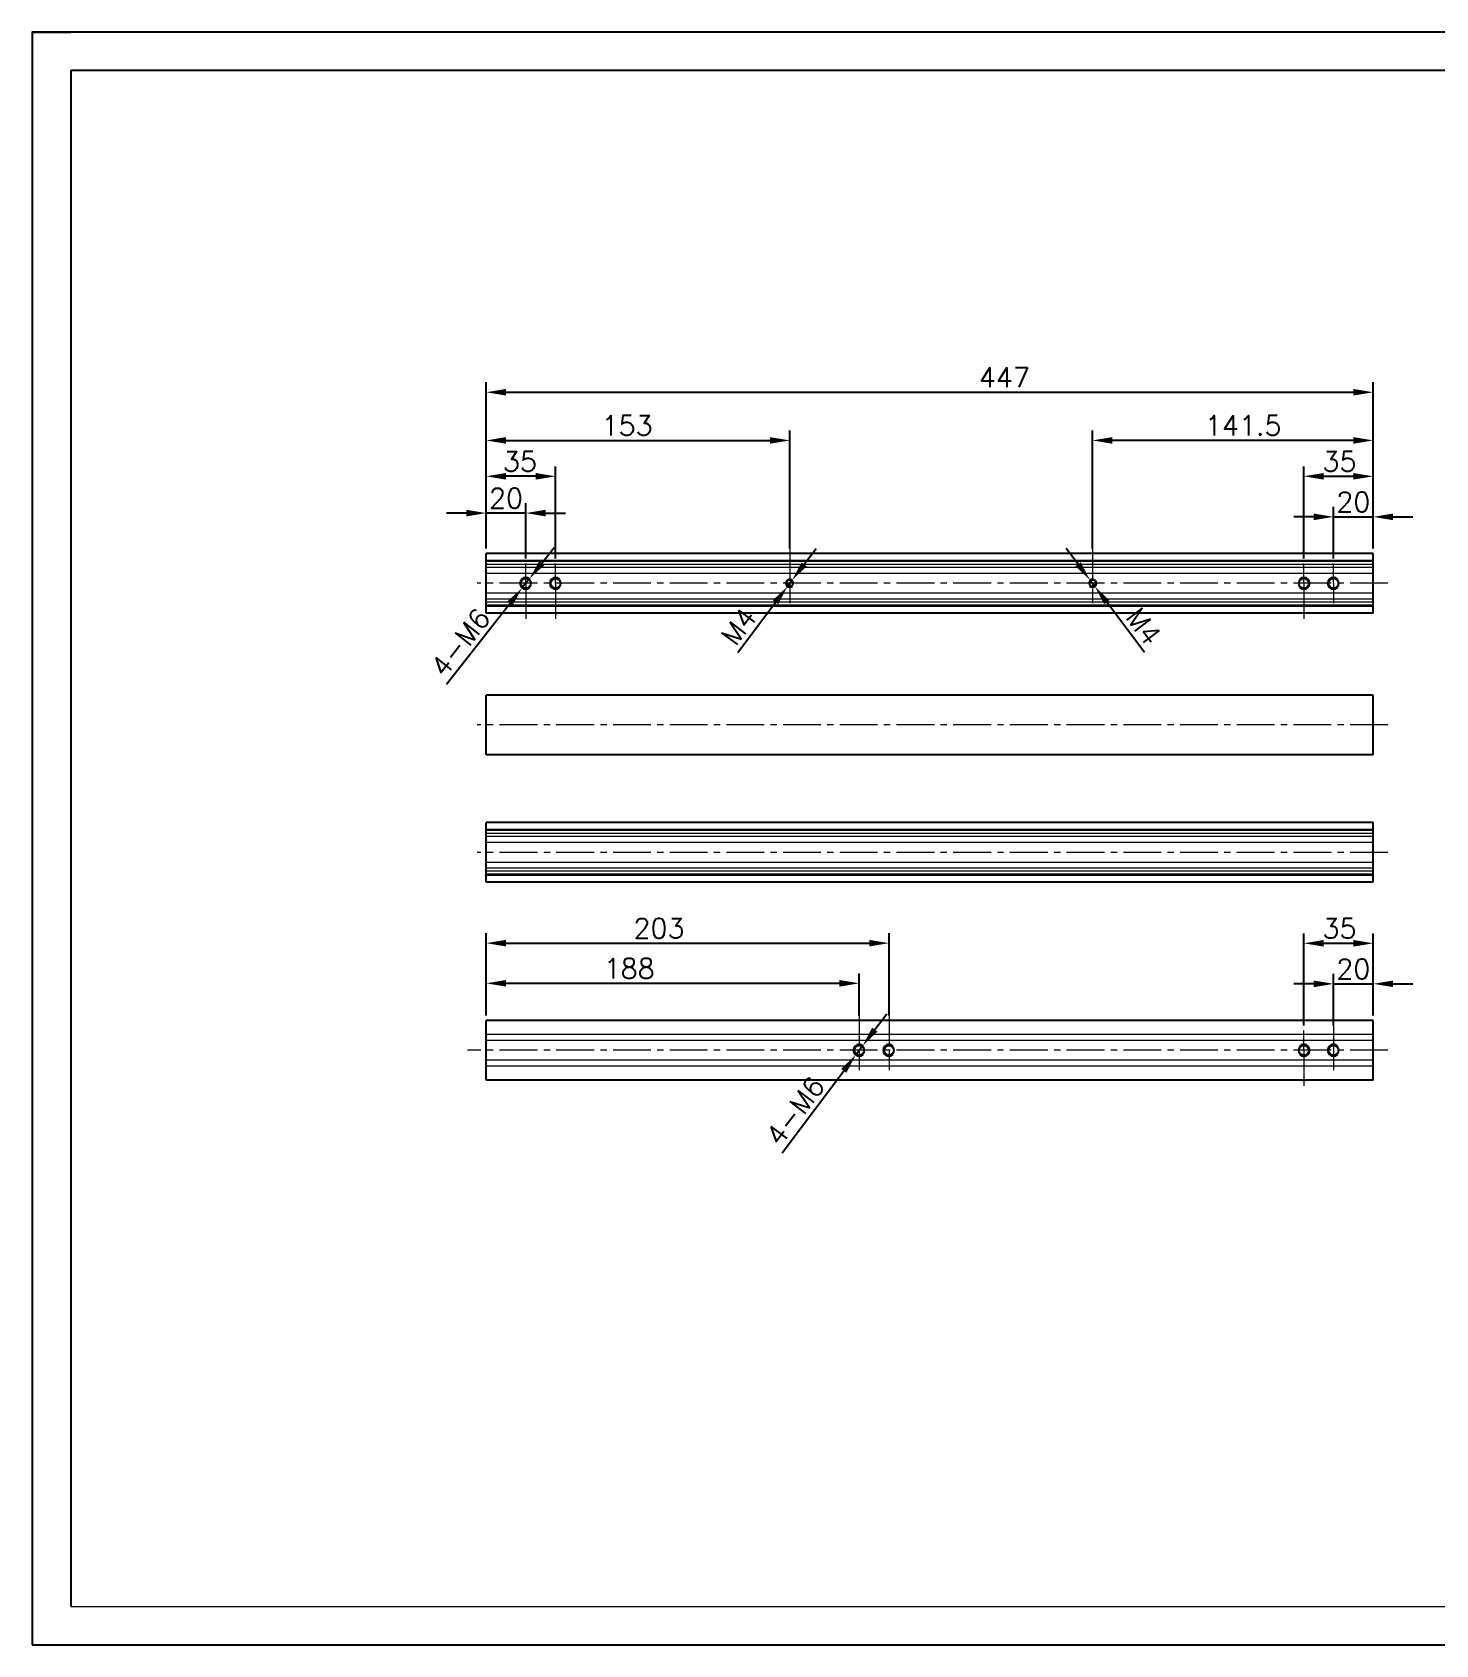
# Model space of a CAD drawing. Header units: millimetres. Extents: x -30327 to 34858, y 4015 to 75103.
# Drawn here: x 22033 to 22740, y 60062 to 60875 of the extents above; entities that cross this region are included whole.
import ezdxf

# ---------------------------------------------------------------- set-up
doc = ezdxf.new("R2010")
doc.units = ezdxf.units.MM
doc.linetypes.add('CENTER2', pattern=[28.575, 19.05, -3.175, 3.175, -3.175])
doc.layers.add('A-TITLEBLOCK', color=7, linetype='Continuous', lineweight=18)
for name, color, linetype in [('print', 30, 'Continuous'), ('red', 1, 'CENTER2'), ('yellow', 2, 'Continuous')]:
    doc.layers.add(name, color=color, linetype=linetype)
doc.styles.add('GB', font='GBENOR.SHX', dxfattribs={"bigfont": 'gbcbig.shx'})
doc.styles.add('SLDTEXTSTYLE0', font='simfang.ttf', dxfattribs={"bigfont": 'bigfont'})
doc.styles.add('SLDTEXTSTYLE1', font='Gothic.ttf', dxfattribs={"width": 0.913})
doc.styles.get("Standard").update_dxf_attribs({"font": 'txt', "bigfont": 'gbcbig.shx'})
doc.dimstyles.new('1-4', dxfattribs={"dimscale": 4, "dimtxt": 2.5, "dimasz": 2.5, "dimexe": 1.25, "dimexo": 0.625, "dimtad": 1, "dimdsep": 46, "dimtxsty": 'Standard', "dimcen": 2.5, "dimadec": 0, "dimazin": 0, "dimtfac": 1, "dimtmove": 0, "dimatfit": 3, "dimfxl": 0, "dimarcsym": 0})

# ---------------------------------------------------------------- blocks, each defined once
blk = doc.blocks.new('*D462')
at = {"layer": 'Defpoints', "color": 0, "transparency": 16777216}
for p in [(22567.3, 60669.13), (22567.3, 60612.12), (22708.8, 60612.12)]:
    blk.add_point(p, dxfattribs=at)
at = {"layer": 'yellow', "color": 0, "lineweight": -2, "transparency": 16777216}
for p, q in [((22567.3, 60614.62), (22567.3, 60674.13)), ((22708.8, 60614.62), (22708.8, 60674.13)), ((22698.8, 60669.13), (22577.3, 60669.13))]:
    blk.add_line(p, q, dxfattribs=at)
at = {"layer": 'yellow', "color": 0, "transparency": 16777216}
for points in [[(22577.3, 60670.79), (22577.3, 60667.46), (22567.3, 60669.13)], [(22698.8, 60670.79), (22698.8, 60667.46), (22708.8, 60669.13)]]:
    blk.add_solid(points, dxfattribs=at)
at = {"layer": 'yellow', "color": 0, "lineweight": 9, "transparency": 16777216, "insert": (22643.3, 60676.63), "char_height": 10, "attachment_point": 5}
blk.add_mtext('141.5', dxfattribs=at)
blk = doc.blocks.new('*D463')
at = {"layer": 'Defpoints', "color": 0, "transparency": 16777216}
for p in [(22566.1, 60598.71), (22568.51, 60595.52)]:
    blk.add_point(p, dxfattribs=at)
at = {"layer": 'yellow', "color": 0, "lineweight": -2, "transparency": 16777216}
for p, q in [((22560.09, 60606.71), (22554.08, 60614.7)), ((22566.1, 60598.71), (22568.51, 60595.52)), ((22593.55, 60562.22), (22574.52, 60587.53))]:
    blk.add_line(p, q, dxfattribs=at)
at = {"layer": 'yellow', "color": 0, "transparency": 16777216}
for points in [[(22561.42, 60607.71), (22558.76, 60605.71), (22566.1, 60598.71)], [(22575.85, 60588.53), (22573.19, 60586.52), (22568.51, 60595.52)]]:
    blk.add_solid(points, dxfattribs=at)
at = {"layer": 'yellow', "color": 0, "lineweight": 9, "transparency": 16777216, "insert": (22593.03, 60575.38), "char_height": 10, "attachment_point": 5, "rotation": 306.94242}
blk.add_mtext('M4', dxfattribs=at)
blk = doc.blocks.new('*D464')
at = {"layer": 'Defpoints', "color": 0, "transparency": 16777216}
for p in [(22414.8, 60669.13), (22261.8, 60612.12), (22414.8, 60612.12)]:
    blk.add_point(p, dxfattribs=at)
at = {"layer": 'yellow', "color": 0, "lineweight": -2, "transparency": 16777216}
for p, q in [((22261.8, 60614.62), (22261.8, 60674.13)), ((22414.8, 60614.62), (22414.8, 60674.13)), ((22271.8, 60669.13), (22404.8, 60669.13))]:
    blk.add_line(p, q, dxfattribs=at)
at = {"layer": 'yellow', "color": 0, "transparency": 16777216}
for points in [[(22271.8, 60670.79), (22271.8, 60667.46), (22261.8, 60669.13)], [(22404.8, 60670.79), (22404.8, 60667.46), (22414.8, 60669.13)]]:
    blk.add_solid(points, dxfattribs=at)
at = {"layer": 'yellow', "color": 0, "lineweight": 9, "transparency": 16777216, "insert": (22332.8, 60676.63), "char_height": 10, "attachment_point": 5}
blk.add_mtext('153', dxfattribs=at)
blk = doc.blocks.new('*D465')
at = {"layer": 'Defpoints', "color": 0, "transparency": 16777216}
for p in [(22416.01, 60598.71), (22413.6, 60595.52)]:
    blk.add_point(p, dxfattribs=at)
at = {"layer": 'yellow', "color": 0, "lineweight": -2, "transparency": 16777216}
for p, q in [((22422.02, 60606.71), (22428.03, 60614.7)), ((22416.01, 60598.71), (22413.6, 60595.52)), ((22388.56, 60562.22), (22407.59, 60587.53))]:
    blk.add_line(p, q, dxfattribs=at)
at = {"layer": 'yellow', "color": 0, "transparency": 16777216}
for points in [[(22420.69, 60607.71), (22423.35, 60605.71), (22416.01, 60598.71)], [(22406.26, 60588.53), (22408.92, 60586.52), (22413.6, 60595.52)]]:
    blk.add_solid(points, dxfattribs=at)
at = {"layer": 'yellow', "color": 0, "lineweight": 9, "transparency": 16777216, "insert": (22389.08, 60575.38), "char_height": 10, "attachment_point": 5, "rotation": 53.05758}
blk.add_mtext('M4', dxfattribs=at)
blk = doc.blocks.new('*D481')
at = {"layer": 'Defpoints', "color": 0, "transparency": 16777216}
for p in [(22708.8, 60693.42), (22261.8, 60612.12), (22708.8, 60612.12)]:
    blk.add_point(p, dxfattribs=at)
at = {"layer": 'yellow', "color": 0, "lineweight": -2, "transparency": 16777216}
for p, q in [((22261.8, 60614.62), (22261.8, 60698.42)), ((22708.8, 60614.62), (22708.8, 60698.42)), ((22271.8, 60693.42), (22698.8, 60693.42))]:
    blk.add_line(p, q, dxfattribs=at)
at = {"layer": 'yellow', "color": 0, "transparency": 16777216}
for points in [[(22271.8, 60695.09), (22271.8, 60691.76), (22261.8, 60693.42)], [(22698.8, 60695.09), (22698.8, 60691.76), (22708.8, 60693.42)]]:
    blk.add_solid(points, dxfattribs=at)
at = {"layer": 'yellow', "color": 0, "lineweight": 9, "transparency": 16777216, "insert": (22522.93, 60700.92), "char_height": 10, "attachment_point": 5}
blk.add_mtext('447', dxfattribs=at)
blk = doc.blocks.new('*D482')
at = {"layer": 'Defpoints', "color": 0, "transparency": 16777216}
for p in [(22283.66, 60599.47), (22279.95, 60594.76)]:
    blk.add_point(p, dxfattribs=at)
at = {"layer": 'yellow', "color": 0, "lineweight": -2, "transparency": 16777216}
for p, q in [((22289.86, 60607.32), (22296.05, 60615.17)), ((22283.66, 60599.47), (22279.95, 60594.76)), ((22241.75, 60546.34), (22273.75, 60586.91))]:
    blk.add_line(p, q, dxfattribs=at)
at = {"layer": 'yellow', "color": 0, "transparency": 16777216}
for points in [[(22288.55, 60608.35), (22291.16, 60606.29), (22283.66, 60599.47)], [(22272.45, 60587.94), (22275.06, 60585.88), (22279.95, 60594.76)]]:
    blk.add_solid(points, dxfattribs=at)
at = {"layer": 'yellow', "color": 0, "lineweight": 9, "transparency": 16777216, "insert": (22248.77, 60567.35), "char_height": 10, "attachment_point": 5, "rotation": 51.73205}
blk.add_mtext('4-M6', dxfattribs=at)
blk = doc.blocks.new('*D483')
at = {"layer": 'Defpoints', "color": 0, "transparency": 16777216}
for p in [(22261.8, 60632.5), (22261.8, 60612.12), (22281.8, 60607.12)]:
    blk.add_point(p, dxfattribs=at)
at = {"layer": 'yellow', "color": 0, "lineweight": -2, "transparency": 16777216}
for p, q in [((22251.8, 60632.5), (22241.8, 60632.5)), ((22261.8, 60614.62), (22261.8, 60637.5)), ((22281.8, 60632.5), (22261.8, 60632.5)), ((22281.8, 60609.62), (22281.8, 60637.5)), ((22291.8, 60632.5), (22301.8, 60632.5))]:
    blk.add_line(p, q, dxfattribs=at)
at = {"layer": 'yellow', "color": 0, "transparency": 16777216}
for points in [[(22251.8, 60634.17), (22251.8, 60630.83), (22261.8, 60632.5)], [(22291.8, 60634.17), (22291.8, 60630.83), (22281.8, 60632.5)]]:
    blk.add_solid(points, dxfattribs=at)
at = {"layer": 'yellow', "color": 0, "lineweight": 9, "transparency": 16777216, "insert": (22271.8, 60640), "char_height": 10, "attachment_point": 5}
blk.add_mtext('20', dxfattribs=at)
blk = doc.blocks.new('*D484')
at = {"layer": 'Defpoints', "color": 0, "transparency": 16777216}
for p in [(22449.8, 60395.46), (22261.8, 60376.71), (22449.8, 60376.71)]:
    blk.add_point(p, dxfattribs=at)
at = {"layer": 'yellow', "color": 0, "lineweight": -2, "transparency": 16777216}
for p, q in [((22261.8, 60379.21), (22261.8, 60400.46)), ((22271.8, 60395.46), (22439.8, 60395.46)), ((22449.8, 60379.21), (22449.8, 60400.46))]:
    blk.add_line(p, q, dxfattribs=at)
at = {"layer": 'yellow', "color": 0, "transparency": 16777216}
for points in [[(22271.8, 60397.13), (22271.8, 60393.79), (22261.8, 60395.46)], [(22439.8, 60397.13), (22439.8, 60393.79), (22449.8, 60395.46)]]:
    blk.add_solid(points, dxfattribs=at)
at = {"layer": 'yellow', "color": 0, "lineweight": 9, "transparency": 16777216, "insert": (22333.88, 60402.96), "char_height": 10, "attachment_point": 5}
blk.add_mtext('188', dxfattribs=at)
blk = doc.blocks.new('*D485')
at = {"layer": 'Defpoints', "color": 0, "transparency": 16777216}
for p in [(22451.61, 60364.11), (22448, 60359.31)]:
    blk.add_point(p, dxfattribs=at)
at = {"layer": 'yellow', "color": 0, "lineweight": -2, "transparency": 16777216}
for p, q in [((22457.62, 60372.1), (22463.63, 60380.09)), ((22451.61, 60364.11), (22448, 60359.31)), ((22410.94, 60310.03), (22441.99, 60351.32))]:
    blk.add_line(p, q, dxfattribs=at)
at = {"layer": 'yellow', "color": 0, "transparency": 16777216}
for points in [[(22456.29, 60373.1), (22458.95, 60371.1), (22451.61, 60364.11)], [(22440.66, 60352.32), (22443.32, 60350.32), (22448, 60359.31)]]:
    blk.add_solid(points, dxfattribs=at)
at = {"layer": 'yellow', "color": 0, "lineweight": 9, "transparency": 16777216, "insert": (22417.47, 60331.18), "char_height": 10, "attachment_point": 5, "rotation": 53.05758}
blk.add_mtext('4-M6', dxfattribs=at)
blk = doc.blocks.new('*D486')
at = {"layer": 'Defpoints', "color": 0, "transparency": 16777216}
for p in [(22708.8, 60630.61), (22688.8, 60607.12), (22708.8, 60612.12)]:
    blk.add_point(p, dxfattribs=at)
at = {"layer": 'yellow', "color": 0, "lineweight": -2, "transparency": 16777216}
for p, q in [((22678.8, 60630.61), (22668.8, 60630.61)), ((22688.8, 60609.62), (22688.8, 60635.61)), ((22688.8, 60630.61), (22708.8, 60630.61)), ((22708.8, 60614.62), (22708.8, 60635.61)), ((22718.8, 60630.61), (22728.8, 60630.61))]:
    blk.add_line(p, q, dxfattribs=at)
at = {"layer": 'yellow', "color": 0, "transparency": 16777216}
for points in [[(22678.8, 60632.28), (22678.8, 60628.94), (22688.8, 60630.61)], [(22718.8, 60632.28), (22718.8, 60628.94), (22708.8, 60630.61)]]:
    blk.add_solid(points, dxfattribs=at)
at = {"layer": 'yellow', "color": 0, "lineweight": 9, "transparency": 16777216, "insert": (22698.8, 60638.11), "char_height": 10, "attachment_point": 5}
blk.add_mtext('20', dxfattribs=at)
blk = doc.blocks.new('*D487')
at = {"layer": 'Defpoints', "color": 0, "transparency": 16777216}
for p in [(22708.8, 60395.2), (22688.8, 60371.71), (22708.8, 60376.71)]:
    blk.add_point(p, dxfattribs=at)
at = {"layer": 'yellow', "color": 0, "lineweight": -2, "transparency": 16777216}
for p, q in [((22678.8, 60395.2), (22668.8, 60395.2)), ((22688.8, 60374.21), (22688.8, 60400.2)), ((22688.8, 60395.2), (22708.8, 60395.2)), ((22708.8, 60379.21), (22708.8, 60400.2)), ((22718.8, 60395.2), (22728.8, 60395.2))]:
    blk.add_line(p, q, dxfattribs=at)
at = {"layer": 'yellow', "color": 0, "transparency": 16777216}
for points in [[(22678.8, 60396.87), (22678.8, 60393.54), (22688.8, 60395.2)], [(22718.8, 60396.87), (22718.8, 60393.54), (22708.8, 60395.2)]]:
    blk.add_solid(points, dxfattribs=at)
at = {"layer": 'yellow', "color": 0, "lineweight": 9, "transparency": 16777216, "insert": (22698.8, 60402.7), "char_height": 10, "attachment_point": 5}
blk.add_mtext('20', dxfattribs=at)
blk = doc.blocks.new('*D488')
at = {"layer": 'Defpoints', "color": 0, "transparency": 16777216}
for p in [(22261.8, 60651.05), (22261.8, 60614.62), (22296.8, 60607.12)]:
    blk.add_point(p, dxfattribs=at)
at = {"layer": 'yellow', "color": 0, "lineweight": -2, "transparency": 16777216}
for p, q in [((22261.8, 60617.12), (22261.8, 60656.05)), ((22296.8, 60609.62), (22296.8, 60656.05)), ((22286.8, 60651.05), (22271.8, 60651.05))]:
    blk.add_line(p, q, dxfattribs=at)
at = {"layer": 'yellow', "color": 0, "transparency": 16777216}
for points in [[(22271.8, 60652.71), (22271.8, 60649.38), (22261.8, 60651.05)], [(22286.8, 60652.71), (22286.8, 60649.38), (22296.8, 60651.05)]]:
    blk.add_solid(points, dxfattribs=at)
at = {"layer": 'yellow', "color": 0, "lineweight": 9, "transparency": 16777216, "insert": (22278.8, 60658.55), "char_height": 10, "attachment_point": 5}
blk.add_mtext('35', dxfattribs=at)
blk = doc.blocks.new('*D489')
at = {"layer": 'Defpoints', "color": 0, "transparency": 16777216}
for p in [(22708.8, 60651.05), (22708.8, 60614.62), (22673.8, 60607.12)]:
    blk.add_point(p, dxfattribs=at)
at = {"layer": 'yellow', "color": 0, "lineweight": -2, "transparency": 16777216}
for p, q in [((22673.8, 60609.62), (22673.8, 60656.05)), ((22708.8, 60617.12), (22708.8, 60656.05)), ((22683.8, 60651.05), (22698.8, 60651.05))]:
    blk.add_line(p, q, dxfattribs=at)
at = {"layer": 'yellow', "color": 0, "transparency": 16777216}
for points in [[(22683.8, 60652.71), (22683.8, 60649.38), (22673.8, 60651.05)], [(22698.8, 60652.71), (22698.8, 60649.38), (22708.8, 60651.05)]]:
    blk.add_solid(points, dxfattribs=at)
at = {"layer": 'yellow', "color": 0, "lineweight": 9, "transparency": 16777216, "insert": (22691.8, 60658.55), "char_height": 10, "attachment_point": 5}
blk.add_mtext('35', dxfattribs=at)
blk = doc.blocks.new('*D490')
at = {"layer": 'Defpoints', "color": 0, "transparency": 16777216}
for p in [(22708.8, 60415.64), (22708.8, 60379.21), (22673.8, 60371.71)]:
    blk.add_point(p, dxfattribs=at)
at = {"layer": 'yellow', "color": 0, "lineweight": -2, "transparency": 16777216}
for p, q in [((22673.8, 60374.21), (22673.8, 60420.64)), ((22708.8, 60381.71), (22708.8, 60420.64)), ((22683.8, 60415.64), (22698.8, 60415.64))]:
    blk.add_line(p, q, dxfattribs=at)
at = {"layer": 'yellow', "color": 0, "transparency": 16777216}
for points in [[(22683.8, 60417.31), (22683.8, 60413.97), (22673.8, 60415.64)], [(22698.8, 60417.31), (22698.8, 60413.97), (22708.8, 60415.64)]]:
    blk.add_solid(points, dxfattribs=at)
at = {"layer": 'yellow', "color": 0, "lineweight": 9, "transparency": 16777216, "insert": (22691.8, 60423.14), "char_height": 10, "attachment_point": 5}
blk.add_mtext('35', dxfattribs=at)
blk = doc.blocks.new('*D491')
at = {"layer": 'Defpoints', "color": 0, "transparency": 16777216}
for p in [(22464.8, 60415.71), (22261.8, 60376.71), (22464.8, 60376.71)]:
    blk.add_point(p, dxfattribs=at)
at = {"layer": 'yellow', "color": 0, "lineweight": -2, "transparency": 16777216}
for p, q in [((22261.8, 60379.21), (22261.8, 60420.71)), ((22464.8, 60379.21), (22464.8, 60420.71)), ((22271.8, 60415.71), (22454.8, 60415.71))]:
    blk.add_line(p, q, dxfattribs=at)
at = {"layer": 'yellow', "color": 0, "transparency": 16777216}
for points in [[(22271.8, 60417.38), (22271.8, 60414.05), (22261.8, 60415.71)], [(22454.8, 60417.38), (22454.8, 60414.05), (22464.8, 60415.71)]]:
    blk.add_solid(points, dxfattribs=at)
at = {"layer": 'yellow', "color": 0, "lineweight": 9, "transparency": 16777216, "insert": (22348.88, 60423.21), "char_height": 10, "attachment_point": 5}
blk.add_mtext('203', dxfattribs=at)
blk = doc.blocks.new('Dartop Logo')
at = {"true_color": 0xc40018}
h = blk.add_hatch(color=12, dxfattribs=at)
h.set_gradient(color1=(196, 0, 24), color2=(196, 0, 24), tint=1)
h.paths.add_polyline_path([(30.39, -3.87), (33.08, -5.04), (35.99, -5.04), (35.99, -1.19), (33.59, -1.19), (30.46, 0.05), (17.94, 0.05), (17.94, -6.46), (30.12, -6.46), (30.12, -6.59), (30.12, -10.75), (18.31, -10.75), (30.46, -30.31), (32.87, -30.31, 0.279375), (34.63, -28.6), (34.63, -28.51), (34.84, -28.51, 0.143145), (38.15, -30.2), (59.27, -30.2), (59.27, -26.49), (38.06, -26.49, -0.414214), (35.75, -24.18), (35.75, -6.26), (30.39, -6.26)])
h.paths.add_polyline_path([(30.25, -10.84), (31.8, -10.84), (31.8, -26.02, -0.088936), (30.9, -26.94), (30.24, -26.94)], flags=16)
h = blk.add_hatch(color=12, dxfattribs=at)
h.set_gradient(color1=(196, 0, 24), color2=(196, 0, 24), tint=1)
h.paths.add_polyline_path([(59.24, -1.73), (57.36, -1.73), (57.36, 0.06), (53.06, 0.06), (53.06, -1.64), (44.29, -1.64), (44.29, 0.15), (39.7, 0.15), (39.7, -1.67), (37.16, -1.67), (37.16, -4.97), (45.54, -4.97), (45.54, -6.42), (37.73, -6.42), (37.73, -24.88), (56.26, -24.88, 0.414214), (59.15, -21.99), (59.15, -9.35, 0.414214), (56.26, -6.46), (51.36, -6.46), (51.36, -5.03), (59.24, -5.03)])
h.paths.add_polyline_path([(54.21, -9.59, -0.414214), (55.66, -11.04), (55.66, -12.1), (41.79, -12.1), (41.79, -9.59)], flags=16)
h.paths.add_polyline_path([(55.57, -14.33), (55.57, -17.01), (41.88, -17.01), (41.88, -14.33)], flags=16)
h.paths.add_polyline_path([(55.75, -19.43), (55.75, -20.57, -0.414214), (54.3, -22.02), (41.88, -22.02), (41.88, -19.43)], flags=16)
h = blk.add_hatch(color=12, dxfattribs=at)
h.set_gradient(color1=(196, 0, 24), color2=(196, 0, 24), tint=1)
h.paths.add_polyline_path([(12.18, 0), (0, 0), (0, -6.37), (12.18, -6.37)])
h = blk.add_hatch(color=12, dxfattribs=at)
h.set_gradient(color1=(196, 0, 24), color2=(196, 0, 24), tint=1)
h.paths.add_polyline_path([(11.79, -10.83), (0.03, -10.83), (0.03, -30.03)])
h = blk.add_hatch(color=12, dxfattribs=at)
h.set_gradient(color1=(196, 0, 24), color2=(196, 0, 24), tint=1)
h.paths.add_polyline_path([(15.05, -14.31), (5.44, -30.15), (25.01, -30.15)])
at = {"true_color": 0x646464}
h = blk.add_hatch(color=251, dxfattribs=at)
h.set_gradient(color1=(100, 100, 100), color2=(100, 100, 100), tint=1)
h.paths.add_polyline_path([(4.15, -33.43), (0.11, -33.43), (0.11, -41.5), (3.51, -41.5, 0.793016)])
h.paths.add_polyline_path([(3.57, -39.73), (2.16, -39.73), (2.16, -35.19), (3.42, -35.19, -0.671361)], flags=16)
h = blk.add_hatch(color=251, dxfattribs=at)
h.set_gradient(color1=(100, 100, 100), color2=(100, 100, 100), tint=1)
h.paths.add_polyline_path([(15.08, -33.36), (12.78, -33.36), (9.82, -41.51), (12, -41.51), (12.51, -40.06), (15.46, -40.06), (15.99, -41.52), (18.19, -41.52)])
h.paths.add_polyline_path([(14.9, -38.51), (13.07, -38.51), (13.97, -35.95)], flags=16)
h = blk.add_hatch(color=251, dxfattribs=at)
h.set_gradient(color1=(100, 100, 100), color2=(100, 100, 100), tint=1)
h.paths.add_polyline_path([(26.27, -33.36), (22.3, -33.36), (22.3, -41.51), (24.4, -41.51), (24.4, -38.28), (26.55, -41.54), (29.09, -41.54), (26.61, -38.3, 0.744055)])
h.paths.add_polyline_path([(24.38, -37.08), (24.38, -34.94), (25.32, -34.94, -0.796809), (25.3, -37.08)], flags=16)
h = blk.add_hatch(color=251, dxfattribs=at)
h.set_gradient(color1=(100, 100, 100), color2=(100, 100, 100), tint=1)
h.paths.add_polyline_path([(37.44, -33.4), (31.88, -33.4), (31.88, -35.16), (33.61, -35.16), (33.61, -41.52), (35.69, -41.52), (35.69, -35.16), (37.44, -35.16)])
h = blk.add_hatch(color=251, dxfattribs=at)
h.set_gradient(color1=(100, 100, 100), color2=(100, 100, 100), tint=1)
h.paths.add_polyline_path([(40.46, -37.41, 1), (48.83, -37.41, 1)])
h.paths.add_polyline_path([(46.8, -37.41, -1), (42.5, -37.41, -1)], flags=16)
h = blk.add_hatch(color=251, dxfattribs=at)
h.set_gradient(color1=(100, 100, 100), color2=(100, 100, 100), tint=1)
h.paths.add_polyline_path([(56.85, -33.38), (56.73, -33.38), (53.19, -33.38), (53.19, -37.19), (52.26, -37.19), (52.26, -38.73), (53.18, -38.73), (53.18, -41.5), (55.24, -41.5), (55.24, -38.72), (57.51, -38.72, 0.812304)])
h.paths.add_polyline_path([(55.21, -37.18), (55.21, -35.05), (56.39, -35.05, -0.778213), (56.27, -37.18)], flags=16)
blk = doc.blocks.new('DT-A2-TITLE')
for p, q in [((594, 420), (0, 420)), ((0, 420), (0, 420)), ((0, 420), (0, 0)), ((0, 420), (10, 420)), ((594, 0), (594, 420)), ((10, 410), (10, 10)), ((584, 410), (10, 410))]:
    blk.add_line(p, q)
at = {"layer": 'A-TITLEBLOCK', "color": 7}
for p, q in [((584, 410), (584, 10)), ((594, 0), (594, 297)), ((382, 10), (382, 45)), ((584, 45), (382, 45)), ((432, 45), (432, 10)), ((508, 45), (508, 10)), ((584, 35), (432, 35)), ((432, 25), (584.08, 25)), ((540, 10), (540, 25)), ((572, 10), (572, 25)), ((10, 10), (584, 10)), ((0, 0), (594, 0))]:
    blk.add_line(p, q, dxfattribs=at)
at = {"layer": 'A-TITLEBLOCK', "xscale": 0.6400000000000001, "yscale": 0.6400000000000001, "zscale": 0.6400000000000001}
blk.add_blockref('Dartop Logo', (388.65, 40.81), dxfattribs=at)
at = {"style": 'GB'}
for tag, p, height in [('#设计', (451.96, 38.52), 3.5), ('#品名', (523.32, 37.95), 3.5), ('#审核', (451.99, 28.1), 3.5), ('#图号', (526.67, 27.2), 3.5), ('#材料说明', (442.15, 13.59), 3), ('#数量', (520.33, 14.51), 3.5), ('#版本', (552.92, 14.47), 3.5)]:
    blk.add_attdef(tag, p, '', height=height, dxfattribs=at)
at = {"layer": 'A-TITLEBLOCK', "color": 7, "attachment_point": 1}
for s, insert, char_height, style in [('设计：', (434.47, 41.87), 2.646, 'SLDTEXTSTYLE0'), ('品名：', (510.43, 42.19), 2.646, 'SLDTEXTSTYLE0'), ('审核：', (434.47, 31.64), 2.646, 'SLDTEXTSTYLE0'), ('图号：', (510.4, 31.66), 2.646, 'SLDTEXTSTYLE0'), ('材料:', (434.47, 22.62), 2.646, 'SLDTEXTSTYLE0'), ('数量：', (510.35, 22.64), 2.646, 'SLDTEXTSTYLE0'), ('版本：', (542.59, 22.48), 2.646, 'SLDTEXTSTYLE0'), ('A2', (574.7, 19.21), 3.704, 'SLDTEXTSTYLE1')]:
    blk.add_mtext(s, dxfattribs=dict(at, insert=insert, char_height=char_height, style=style))

msp = doc.modelspace()

# ---------------------------------------------------------------- linework, layer by layer
for p, q in [((22708.805, 60612.1161), (22261.805, 60612.1161)), ((22261.805, 60582.1161), (22261.805, 60612.1161)), ((22708.805, 60582.1161), (22708.805, 60612.1161)), ((22708.805, 60582.1161), (22261.805, 60582.1161)), ((22708.805, 60540.7114), (22261.805, 60540.7114)), ((22261.805, 60510.7114), (22261.805, 60540.7114)), ((22708.805, 60510.7114), (22708.805, 60540.7114)), ((22708.805, 60510.7114), (22261.805, 60510.7114)), ((22708.805, 60476.4507), (22261.805, 60476.4507)), ((22261.805, 60446.4507), (22261.805, 60476.4507)), ((22708.805, 60446.4507), (22708.805, 60476.4507)), ((22708.805, 60446.4507), (22261.805, 60446.4507)), ((22708.805, 60376.7092), (22261.805, 60376.7092)), ((22261.805, 60346.7092), (22261.805, 60376.7092)), ((22708.805, 60346.7092), (22708.805, 60376.7092)), ((22708.805, 60346.7092), (22261.805, 60346.7092))]:
    msp.add_line(p, q)
at = {"lineweight": 9}
for p, q in [((22708.805, 60608.6161), (22261.805, 60608.6161)), ((22708.805, 60608.1161), (22261.805, 60608.1161)), ((22708.805, 60606.6161), (22261.805, 60606.6161)), ((22708.805, 60605.1161), (22261.805, 60605.1161)), ((22708.805, 60602.1161), (22261.805, 60602.1161)), ((22708.805, 60592.1161), (22261.805, 60592.1161)), ((22708.805, 60589.1161), (22261.805, 60589.1161)), ((22708.805, 60587.6161), (22261.805, 60587.6161)), ((22708.805, 60586.1161), (22261.805, 60586.1161)), ((22708.805, 60585.4744), (22261.805, 60585.4744)), ((22708.805, 60472.9507), (22261.805, 60472.9507)), ((22708.805, 60472.4507), (22261.805, 60472.4507)), ((22708.805, 60470.9507), (22261.805, 60470.9507)), ((22708.805, 60469.4507), (22261.805, 60469.4507)), ((22708.805, 60466.4507), (22261.805, 60466.4507)), ((22708.805, 60456.4507), (22261.805, 60456.4507)), ((22708.805, 60453.4507), (22261.805, 60453.4507)), ((22708.805, 60451.9507), (22261.805, 60451.9507)), ((22708.805, 60450.4507), (22261.805, 60450.4507)), ((22708.805, 60449.8089), (22261.805, 60449.8089)), ((22708.805, 60369.7092), (22261.805, 60369.7092)), ((22708.805, 60366.7092), (22261.805, 60366.7092)), ((22708.805, 60356.7092), (22261.805, 60356.7092)), ((22708.805, 60353.7092), (22261.805, 60353.7092))]:
    msp.add_line(p, q, dxfattribs=at)
for centre, radius in [((22281.805, 60597.1161), 2.5), ((22296.805, 60597.1161), 2.5), ((22414.805, 60597.1161), 1.6667), ((22567.305, 60597.1161), 1.6667), ((22673.805, 60597.1161), 2.5), ((22688.805, 60597.1161), 2.5), ((22449.805, 60361.7092), 2.5), ((22464.805, 60361.7092), 2.5), ((22673.805, 60361.7092), 2.5), ((22688.805, 60361.7092), 2.5)]:
    msp.add_circle(centre, radius)
for centre, radius, start, end in [((22281.805, 60597.1161), 3, 45, 315), ((22296.805, 60597.1161), 3, 45, 315), ((22414.805, 60597.1161), 2, 45, 315), ((22567.305, 60597.1161), 2, 225, 135), ((22673.805, 60597.1161), 3, 225, 135), ((22688.805, 60597.1161), 3, 45, 315), ((22449.805, 60361.7092), 3, 45, 315), ((22464.805, 60361.7092), 3, 45, 315), ((22673.805, 60361.7092), 3, 225, 135), ((22688.805, 60361.7092), 3, 45, 315)]:
    msp.add_arc(centre, radius, start, end)
at = {"layer": 'print'}
msp.add_lwpolyline([(22033.0656, 60062.0396), (23182.6695, 60062.0396), (23182.6695, 60874.8908), (22033.0656, 60874.8908)], close=True, dxfattribs=at)
at = {"layer": 'red', "lineweight": 9}
for p, q in [((22414.805, 60618.0779), (22414.805, 60597.1161)), ((22567.305, 60618.0779), (22567.305, 60597.1161)), ((22281.805, 60597.1161), (22281.805, 60607.1161)), ((22296.805, 60597.1161), (22296.805, 60607.1161)), ((22673.805, 60597.1161), (22673.805, 60607.1161)), ((22688.805, 60597.1161), (22688.805, 60607.1161)), ((22716.2402, 60597.1161), (22257.2701, 60597.1161)), ((22265.1938, 60597.1161), (22261.8584, 60597.1161)), ((22281.805, 60597.1161), (22281.805, 60579.1758)), ((22296.805, 60597.1161), (22296.805, 60579.1758)), ((22414.805, 60597.1161), (22414.805, 60587.1161)), ((22567.305, 60597.1161), (22567.305, 60587.1161)), ((22673.805, 60597.1161), (22673.805, 60579.1758)), ((22688.805, 60597.1161), (22688.805, 60587.1161)), ((22716.2402, 60525.7114), (22257.2701, 60525.7114)), ((22265.1938, 60525.7114), (22261.8584, 60525.7114)), ((22716.2402, 60461.4507), (22257.2701, 60461.4507)), ((22449.805, 60382.671), (22449.805, 60361.7092)), ((22464.805, 60382.671), (22464.805, 60361.7092)), ((22688.805, 60380.9809), (22688.805, 60361.7092)), ((22673.805, 60361.7092), (22673.805, 60371.7092)), ((22716.2402, 60361.7092), (22252.4701, 60361.7092)), ((22449.805, 60361.7092), (22449.805, 60351.7092)), ((22464.805, 60361.7092), (22464.805, 60351.7092)), ((22673.805, 60361.7092), (22673.805, 60343.7689)), ((22688.805, 60361.7092), (22688.805, 60351.7092))]:
    msp.add_line(p, q, dxfattribs=at)
at = {"layer": 'yellow', "lineweight": 9}
msp.add_line((22688.805, 60613.9339), (22688.805, 60620.0105), dxfattribs=at)

# ---------------------------------------------------------------- block references
at = {"xscale": 1.93536, "yscale": 1.93536, "zscale": 1.93536}
msp.add_blockref('DT-A2-TITLE', (22033.0656, 60062.0396), dxfattribs=at).add_auto_attribs({'#设计': '卫吉祥', '#审核': '邓健 蔡宇强', '#材料说明': '6061铝型材 T6', '#品名': '右侧底杆', '#图号': 'PD-60D11-01-17', '#数量': '1', '#版本': '1.0'})

# ---------------------------------------------------------------- dimensions: what is measured, and where the dimension line sits
at = {"layer": 'yellow', "lineweight": 9}
for base, p1, p2, picture, middle in [((22708.805, 60693.4248), (22261.805, 60612.1161), (22708.805, 60612.1161), '*D481', (22522.9253, 60693.4248)), ((22414.805, 60669.1278), (22261.805, 60612.1161), (22414.805, 60612.1161), '*D464', (22332.805, 60669.1278)), ((22261.805, 60651.0483), (22296.805, 60607.1161), (22261.805, 60614.6161), '*D488', (22278.805, 60651.0483)), ((22261.805, 60632.4993), (22281.805, 60607.1161), (22261.805, 60612.1161), '*D483', (22271.805, 60632.4993)), ((22464.805, 60415.7137), (22261.805, 60376.7092), (22464.805, 60376.7092), '*D491', (22348.8751, 60415.7137)), ((22449.805, 60395.4607), (22261.805, 60376.7092), (22449.805, 60376.7092), '*D484', (22333.8751, 60395.4607))]:
    dim = msp.add_linear_dim(base=base, p1=p1, p2=p2, dimstyle='1-4', dxfattribs=at)
    dim.commit()
    dim.dimension.update_dxf_attribs({"geometry": picture, "text_midpoint": middle, "dimtype": 160})
for base, p1, p2, picture, middle in [((22567.305, 60669.1278), (22708.805, 60612.1161), (22567.305, 60612.1161), '*D462', (22643.305, 60669.1278)), ((22708.805, 60651.0483), (22673.805, 60607.1161), (22708.805, 60614.6161), '*D489', (22691.805, 60651.0483)), ((22708.805, 60630.6113), (22688.805, 60607.1161), (22708.805, 60612.1161), '*D486', (22698.805, 60630.6113)), ((22708.805, 60415.6414), (22673.805, 60371.7092), (22708.805, 60379.2092), '*D490', (22691.805, 60415.6414)), ((22708.805, 60395.2044), (22688.805, 60371.7092), (22708.805, 60376.7092), '*D487', (22698.805, 60395.2044))]:
    dim = msp.add_linear_dim(base=base, p1=p1, p2=p2, angle=180, dimstyle='1-4', dxfattribs=at)
    dim.commit()
    dim.dimension.update_dxf_attribs({"geometry": picture, "text_midpoint": middle, "dimtype": 160})
for p1, p2, text, picture, middle in [((22283.663, 60599.4715), (22279.9469, 60594.7608), '4-M6', '*D482', (22248.7688, 60567.3466)), ((22416.007, 60598.7146), (22413.6029, 60595.5177), 'M4', '*D465', (22389.0774, 60575.382)), ((22566.1029, 60598.7146), (22568.507, 60595.5177), 'M4', '*D463', (22593.0325, 60575.382)), ((22451.608, 60364.107), (22448.0019, 60359.3115), '4-M6', '*D485', (22417.4663, 60331.1835))]:
    dim = msp.add_diameter_dim_2p(p1=p1, p2=p2, text=text, dimstyle='1-4', dxfattribs=at)
    dim.commit()
    dim.dimension.update_dxf_attribs({"geometry": picture, "text_midpoint": middle})

doc.saveas('drawing.dxf')
